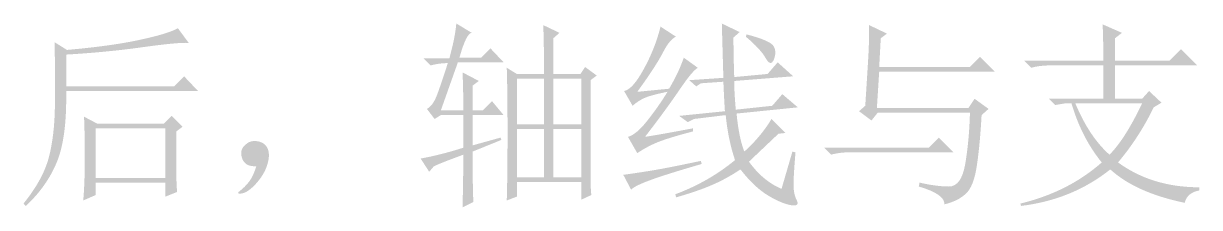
# Model space of a CAD drawing. Header units: millimetres. Extents: x 0 to 841, y 0 to 1189.
# Drawn here: x 446.48 to 493.7, y 148.62 to 156 of the extents above; entities that cross this region are included whole.
import ezdxf

# ---------------------------------------------------------------- set-up
doc = ezdxf.new("R2010")
doc.units = ezdxf.units.MM
doc.layers.add('C00-00-00', color=7, linetype='Continuous')

msp = doc.modelspace()

# ---------------------------------------------------------------- hatches: boundary and pattern name
at = {"layer": 'C00-00-00'}
h = msp.add_hatch(color=256, dxfattribs=at)
edge = h.paths.add_edge_path(flags=0)
edge.add_spline(control_points=[(467.751036, 151.763311), (467.751036, 151.763311), (467.751036, 149.832404), (467.751036, 149.832404), (467.751036, 149.832404), (468.872208, 149.832404), (468.872208, 149.832404), (468.872208, 149.832404), (468.872208, 151.763311), (468.872208, 151.763311), (468.872208, 151.763311), (467.751036, 151.763311), (467.751036, 151.763311)], knot_values=[0, 0, 0, 0, 1, 1, 1, 2, 2, 2, 3, 3, 3, 4, 4, 4, 4], degree=3, periodic=1)
edge = h.paths.add_edge_path(flags=0)
edge.add_spline(control_points=[(469.245931, 149.832404), (469.245931, 149.583255), (469.255853, 149.344578), (469.2768, 149.115824), (469.2768, 149.115824), (468.872208, 148.928962), (468.872208, 148.928962), (468.872208, 148.928962), (468.872208, 149.645542), (468.872208, 149.645542), (468.872208, 149.645542), (466.287008, 149.645542), (466.287008, 149.645542), (466.287008, 149.645542), (466.287008, 149.053537), (466.287008, 149.053537), (466.287008, 149.053537), (465.882416, 148.898094), (465.882416, 148.898094), (465.902811, 149.562308), (465.913284, 150.465199), (465.913284, 151.607317), (465.913284, 152.749435), (465.902811, 153.621458), (465.882416, 154.223936), (465.882416, 154.223936), (466.287008, 153.974787), (466.287008, 153.974787), (466.287008, 153.974787), (467.377312, 153.974787), (467.377312, 153.974787), (467.377312, 154.908545), (467.366839, 155.562838), (467.345892, 155.936562), (467.345892, 155.936562), (468.000185, 155.625125), (468.000185, 155.625125), (468.000185, 155.625125), (467.751036, 155.407395), (467.751036, 155.407395), (467.751036, 155.407395), (467.751036, 153.974787), (467.751036, 153.974787), (467.751036, 153.974787), (468.840788, 153.974787), (468.840788, 153.974787), (468.840788, 153.974787), (469.02765, 154.254804), (469.02765, 154.254804), (469.02765, 154.254804), (469.495081, 153.912499), (469.495081, 153.912499), (469.495081, 153.912499), (469.245931, 153.725637), (469.245931, 153.725637), (469.245931, 153.725637), (469.245931, 149.832404), (469.245931, 149.832404)], knot_values=[0, 0, 0, 0, 1, 1, 1, 2, 2, 2, 3, 3, 3, 4, 4, 4, 5, 5, 5, 6, 6, 6, 7, 7, 7, 8, 8, 8, 9, 9, 9, 10, 10, 10, 11, 11, 11, 12, 12, 12, 13, 13, 13, 14, 14, 14, 15, 15, 15, 16, 16, 16, 17, 17, 17, 18, 18, 18, 19, 19, 19, 19], degree=3, periodic=1)
edge = h.paths.add_edge_path(flags=0)
edge.add_spline(control_points=[(466.287008, 153.787925), (466.287008, 153.787925), (466.287008, 151.950173), (466.287008, 151.950173), (466.287008, 151.950173), (467.377312, 151.950173), (467.377312, 151.950173), (467.377312, 151.950173), (467.377312, 153.787925), (467.377312, 153.787925), (467.377312, 153.787925), (466.287008, 153.787925), (466.287008, 153.787925)], knot_values=[0, 0, 0, 0, 1, 1, 1, 2, 2, 2, 3, 3, 3, 4, 4, 4, 4], degree=3, periodic=1)
edge = h.paths.add_edge_path(flags=0)
edge.add_spline(control_points=[(467.751036, 153.787925), (467.751036, 153.787925), (467.751036, 151.950173), (467.751036, 151.950173), (467.751036, 151.950173), (468.872208, 151.950173), (468.872208, 151.950173), (468.872208, 151.950173), (468.872208, 153.787925), (468.872208, 153.787925), (468.872208, 153.787925), (467.751036, 153.787925), (467.751036, 153.787925)], knot_values=[0, 0, 0, 0, 1, 1, 1, 2, 2, 2, 3, 3, 3, 4, 4, 4, 4], degree=3, periodic=1)
edge = h.paths.add_edge_path(flags=0)
edge.add_spline(control_points=[(466.287008, 151.763311), (466.287008, 151.763311), (466.287008, 149.832404), (466.287008, 149.832404), (466.287008, 149.832404), (467.377312, 149.832404), (467.377312, 149.832404), (467.377312, 149.832404), (467.377312, 151.763311), (467.377312, 151.763311), (467.377312, 151.763311), (466.287008, 151.763311), (466.287008, 151.763311)], knot_values=[0, 0, 0, 0, 1, 1, 1, 2, 2, 2, 3, 3, 3, 4, 4, 4, 4], degree=3, periodic=1)
edge = h.paths.add_edge_path(flags=0)
edge.add_spline(control_points=[(464.512095, 150.86042), (464.512095, 149.863272), (464.522017, 149.188585), (464.542963, 148.835807), (464.542963, 148.835807), (464.106951, 148.617525), (464.106951, 148.617525), (464.127898, 149.427812), (464.138371, 150.133368), (464.138371, 150.735846), (463.515497, 150.507091), (463.120827, 150.351098), (462.954912, 150.268415), (462.954912, 150.268415), (462.76805, 150.050685), (462.76805, 150.050685), (462.76805, 150.050685), (462.425194, 150.579852), (462.425194, 150.579852), (462.98578, 150.68348), (463.556839, 150.829001), (464.138371, 151.015863), (464.138371, 151.015863), (464.138371, 152.323897), (464.138371, 152.323897), (464.138371, 152.323897), (463.234929, 152.323897), (463.234929, 152.323897), (463.234929, 152.323897), (462.98578, 152.168454), (462.98578, 152.168454), (462.98578, 152.168454), (462.674343, 152.573046), (462.674343, 152.573046), (462.840259, 152.655729), (462.980267, 152.853064), (463.09492, 153.1645), (463.209022, 153.475937), (463.34903, 153.891553), (463.515497, 154.410798), (463.515497, 154.410798), (463.515497, 154.410798), (463.515497, 154.410798), (463.286743, 154.410798), (463.05854, 154.379379), (462.830337, 154.317091), (462.830337, 154.317091), (462.549768, 154.59766), (462.549768, 154.59766), (462.549768, 154.59766), (463.577785, 154.59766), (463.577785, 154.59766), (463.660467, 154.908545), (463.722754, 155.168168), (463.764647, 155.375976), (463.805988, 155.583233), (463.836856, 155.791041), (463.857802, 155.998849), (463.857802, 155.998849), (464.480675, 155.625125), (464.480675, 155.625125), (464.335155, 155.625125), (464.169239, 155.292743), (463.982377, 154.628528), (463.982377, 154.628528), (464.854399, 154.628528), (464.854399, 154.628528), (464.854399, 154.628528), (465.228123, 155.002252), (465.228123, 155.002252), (465.228123, 155.002252), (465.757841, 154.441666), (465.757841, 154.441666), (465.757841, 154.441666), (463.920089, 154.441666), (463.920089, 154.441666), (463.920089, 154.441666), (463.234929, 152.510759), (463.234929, 152.510759), (463.234929, 152.510759), (464.138371, 152.510759), (464.138371, 152.510759), (464.138371, 153.09174), (464.127898, 153.600512), (464.106951, 154.037074), (464.106951, 154.037074), (464.761244, 153.694218), (464.761244, 153.694218), (464.761244, 153.694218), (464.512095, 153.507356), (464.512095, 153.507356), (464.512095, 153.507356), (464.512095, 152.510759), (464.512095, 152.510759), (464.512095, 152.510759), (464.916687, 152.510759), (464.916687, 152.510759), (464.916687, 152.510759), (465.290411, 152.884483), (465.290411, 152.884483), (465.290411, 152.884483), (465.757841, 152.323897), (465.757841, 152.323897), (465.757841, 152.323897), (464.512095, 152.323897), (464.512095, 152.323897), (464.512095, 152.323897), (464.512095, 151.10957), (464.512095, 151.10957), (464.512095, 151.10957), (465.633267, 151.421006), (465.633267, 151.421006), (465.633267, 151.421006), (465.664135, 151.3273), (465.664135, 151.3273), (465.664135, 151.3273), (464.512095, 150.86042), (464.512095, 150.86042)], knot_values=[0, 0, 0, 0, 1, 1, 1, 2, 2, 2, 3, 3, 3, 4, 4, 4, 5, 5, 5, 6, 6, 6, 7, 7, 7, 8, 8, 8, 9, 9, 9, 10, 10, 10, 11, 11, 11, 12, 12, 12, 13, 13, 13, 14, 14, 14, 15, 15, 15, 16, 16, 16, 17, 17, 17, 18, 18, 18, 19, 19, 19, 20, 20, 20, 21, 21, 21, 22, 22, 22, 23, 23, 23, 24, 24, 24, 25, 25, 25, 26, 26, 26, 27, 27, 27, 28, 28, 28, 29, 29, 29, 30, 30, 30, 31, 31, 31, 32, 32, 32, 33, 33, 33, 34, 34, 34, 35, 35, 35, 36, 36, 36, 37, 37, 37, 38, 38, 38, 39, 39, 39, 39], degree=3, periodic=1)
h = msp.add_hatch(color=256, dxfattribs=at)
edge = h.paths.add_edge_path(flags=0)
edge.add_spline(control_points=[(475.015502, 153.694218), (475.015502, 153.403177), (475.035897, 153.019531), (475.077789, 152.542178), (475.077789, 152.542178), (476.541817, 152.697621), (476.541817, 152.697621), (476.541817, 152.697621), (476.946409, 153.165052), (476.946409, 153.165052), (476.946409, 153.165052), (477.569282, 152.635334), (477.569282, 152.635334), (477.569282, 152.635334), (475.109208, 152.386184), (475.109208, 152.386184), (475.170944, 151.742365), (475.275124, 151.234144), (475.420645, 150.86042), (475.877051, 151.275486), (476.240302, 151.711497), (476.510398, 152.168454), (476.510398, 152.168454), (477.070984, 151.607868), (477.070984, 151.607868), (477.070984, 151.607868), (476.790966, 151.576449), (476.790966, 151.576449), (476.396296, 151.202725), (476.001626, 150.829001), (475.607507, 150.455277), (475.981231, 149.936032), (476.417242, 149.572782), (476.915541, 149.364973), (476.915541, 149.364973), (477.351552, 150.86042), (477.351552, 150.86042), (477.351552, 150.86042), (477.476127, 150.829001), (477.476127, 150.829001), (477.434234, 150.351649), (477.408327, 149.956979), (477.397854, 149.645542), (477.387381, 149.334105), (477.428722, 149.089917), (477.522429, 148.913528), (477.616135, 148.737139), (477.538414, 148.669891), (477.289265, 148.711232), (477.040115, 148.753124), (476.73364, 148.88266), (476.370389, 149.10039), (476.006587, 149.318671), (475.638375, 149.665937), (475.264651, 150.143841), (474.890927, 149.894691), (474.511691, 149.686883), (474.128045, 149.520967), (473.743848, 149.355052), (473.260984, 149.189136), (472.680003, 149.022669), (472.680003, 149.022669), (472.648583, 149.147243), (472.648583, 149.147243), (473.541552, 149.479075), (474.340814, 149.936032), (475.046921, 150.517565), (474.859508, 151.07815), (474.734933, 151.680078), (474.673197, 152.323897), (474.673197, 152.323897), (473.396031, 152.168454), (473.396031, 152.168454), (473.396031, 152.168454), (473.146882, 152.04388), (473.146882, 152.04388), (473.146882, 152.04388), (472.804577, 152.293029), (472.804577, 152.293029), (472.804577, 152.293029), (474.641778, 152.479891), (474.641778, 152.479891), (474.620832, 152.770381), (474.600437, 153.165052), (474.57949, 153.66335), (474.57949, 153.66335), (473.6766, 153.601063), (473.6766, 153.601063), (473.6766, 153.601063), (473.489738, 153.476488), (473.489738, 153.476488), (473.489738, 153.476488), (473.209169, 153.725637), (473.209169, 153.725637), (473.209169, 153.725637), (474.57949, 153.818793), (474.57949, 153.818793), (474.558544, 154.545295), (474.538149, 155.272348), (474.517203, 155.998849), (474.517203, 155.998849), (475.233783, 155.656545), (475.233783, 155.656545), (475.233783, 155.656545), (474.984634, 155.438263), (474.984634, 155.438263), (474.984634, 155.002252), (474.994556, 154.473085), (475.015502, 153.850212), (475.015502, 153.850212), (476.354955, 153.974787), (476.354955, 153.974787), (476.354955, 153.974787), (476.759547, 154.441666), (476.759547, 154.441666), (476.759547, 154.441666), (477.38242, 153.88108), (477.38242, 153.88108), (477.38242, 153.88108), (475.015502, 153.694218), (475.015502, 153.694218)], knot_values=[0, 0, 0, 0, 1, 1, 1, 2, 2, 2, 3, 3, 3, 4, 4, 4, 5, 5, 5, 6, 6, 6, 7, 7, 7, 8, 8, 8, 9, 9, 9, 10, 10, 10, 11, 11, 11, 12, 12, 12, 13, 13, 13, 14, 14, 14, 15, 15, 15, 16, 16, 16, 17, 17, 17, 18, 18, 18, 19, 19, 19, 20, 20, 20, 21, 21, 21, 22, 22, 22, 23, 23, 23, 24, 24, 24, 25, 25, 25, 26, 26, 26, 27, 27, 27, 28, 28, 28, 29, 29, 29, 30, 30, 30, 31, 31, 31, 32, 32, 32, 33, 33, 33, 34, 34, 34, 35, 35, 35, 36, 36, 36, 37, 37, 37, 38, 38, 38, 39, 39, 39, 40, 40, 40, 40], degree=3, periodic=1)
edge = h.paths.add_edge_path(flags=0)
edge.add_spline(control_points=[(475.482932, 155.469683), (475.482932, 155.469683), (475.5138, 155.562838), (475.5138, 155.562838), (476.15762, 155.396371), (476.520871, 155.235416), (476.604104, 155.079973), (476.686786, 154.924531), (476.686786, 154.748142), (476.604104, 154.550807), (476.520871, 154.353472), (476.41173, 154.373867), (476.276682, 154.613094), (476.141635, 154.85177), (475.877051, 155.1373), (475.482932, 155.469683), (475.482932, 155.469683), (475.482932, 155.469683), (475.482932, 155.469683)], knot_values=[0, 0, 0, 0, 1, 1, 1, 2, 2, 2, 3, 3, 3, 4, 4, 4, 5, 5, 5, 6, 6, 6, 6], degree=3, periodic=1)
edge = h.paths.add_edge_path(flags=0)
edge.add_spline(control_points=[(472.057129, 155.874275), (472.057129, 155.874275), (472.680003, 155.469683), (472.680003, 155.469683), (472.513536, 155.406844), (472.337147, 155.194075), (472.150285, 154.830824), (471.963423, 154.467573), (471.621118, 153.943368), (471.122819, 153.258207), (471.122819, 153.258207), (472.399434, 153.382782), (472.399434, 153.382782), (472.648583, 153.797847), (472.845918, 154.212912), (472.991439, 154.628528), (472.991439, 154.628528), (473.552025, 154.223936), (473.552025, 154.223936), (473.406504, 154.140703), (473.156804, 153.839739), (472.804026, 153.320494), (472.451248, 152.801249), (471.994291, 152.178376), (471.434256, 151.451874), (471.724747, 151.493216), (472.368566, 151.607317), (473.365163, 151.79473), (473.365163, 151.79473), (473.365163, 151.670156), (473.365163, 151.670156), (472.804026, 151.524635), (472.368015, 151.394548), (472.056578, 151.280446), (471.745142, 151.166345), (471.433705, 151.00539), (471.122819, 150.798133), (471.122819, 150.798133), (470.749095, 151.451874), (470.749095, 151.451874), (470.977299, 151.514162), (471.241882, 151.737404), (471.542845, 152.121601), (471.843809, 152.505247), (472.108944, 152.884483), (472.337147, 153.258207), (472.108944, 153.216315), (471.870267, 153.159539), (471.621118, 153.086779), (471.371969, 153.014019), (471.143214, 152.884483), (470.935957, 152.697621), (470.935957, 152.697621), (470.593102, 153.289626), (470.593102, 153.289626), (470.821305, 153.330967), (471.086439, 153.62697), (471.387403, 154.177083), (471.688366, 154.727196), (471.911609, 155.292743), (472.057129, 155.874275), (472.057129, 155.874275), (472.057129, 155.874275), (472.057129, 155.874275)], knot_values=[0, 0, 0, 0, 1, 1, 1, 2, 2, 2, 3, 3, 3, 4, 4, 4, 5, 5, 5, 6, 6, 6, 7, 7, 7, 8, 8, 8, 9, 9, 9, 10, 10, 10, 11, 11, 11, 12, 12, 12, 13, 13, 13, 14, 14, 14, 15, 15, 15, 16, 16, 16, 17, 17, 17, 18, 18, 18, 19, 19, 19, 20, 20, 20, 21, 21, 21, 21], degree=3, periodic=1)
edge = h.paths.add_edge_path(flags=0)
edge.add_spline(control_points=[(470.562234, 149.926111), (471.143214, 150.008793), (471.610645, 150.081553), (471.963423, 150.143841), (472.316201, 150.206128), (472.88726, 150.320229), (473.6766, 150.486696), (473.6766, 150.486696), (473.707468, 150.362122), (473.707468, 150.362122), (472.773158, 150.092026), (472.092958, 149.878706), (471.66742, 149.723263), (471.241882, 149.567821), (470.977299, 149.438285), (470.87367, 149.334105), (470.87367, 149.334105), (470.562234, 149.926111), (470.562234, 149.926111)], knot_values=[0, 0, 0, 0, 1, 1, 1, 2, 2, 2, 3, 3, 3, 4, 4, 4, 5, 5, 5, 6, 6, 6, 6], degree=3, periodic=1)
h = msp.add_hatch(color=256, dxfattribs=at)
edge = h.paths.add_edge_path(flags=0)
edge.add_spline(control_points=[(478.625521, 151.015863), (478.625521, 151.015863), (482.82964, 151.015863), (482.82964, 151.015863), (482.82964, 151.015863), (483.234783, 151.421006), (483.234783, 151.421006), (483.234783, 151.421006), (483.826237, 150.829001), (483.826237, 150.829001), (483.826237, 150.829001), (479.622118, 150.829001), (479.622118, 150.829001), (479.372969, 150.829001), (479.133741, 150.797582), (478.905538, 150.735846), (478.905538, 150.735846), (478.625521, 151.015863), (478.625521, 151.015863)], knot_values=[0, 0, 0, 0, 1, 1, 1, 2, 2, 2, 3, 3, 3, 4, 4, 4, 5, 5, 5, 6, 6, 6, 6], degree=3, periodic=1)
edge = h.paths.add_edge_path(flags=0)
edge.add_spline(control_points=[(480.275859, 152.697621), (480.358542, 153.964314), (480.405395, 154.732157), (480.415868, 155.002252), (480.426341, 155.272348), (480.431853, 155.583784), (480.431853, 155.936562), (480.431853, 155.936562), (481.147882, 155.594257), (481.147882, 155.594257), (481.147882, 155.594257), (480.898733, 155.407395), (480.898733, 155.407395), (480.898733, 155.407395), (480.836445, 154.254804), (480.836445, 154.254804), (480.836445, 154.254804), (484.48053, 154.254804), (484.48053, 154.254804), (484.48053, 154.254804), (484.885122, 154.659947), (484.885122, 154.659947), (484.885122, 154.659947), (485.477127, 154.067942), (485.477127, 154.067942), (485.477127, 154.067942), (480.836445, 154.067942), (480.836445, 154.067942), (480.836445, 154.067942), (480.74329, 152.604466), (480.74329, 152.604466), (480.74329, 152.604466), (484.418242, 152.604466), (484.418242, 152.604466), (484.418242, 152.604466), (484.667392, 152.97819), (484.667392, 152.97819), (484.667392, 152.97819), (485.227977, 152.573046), (485.227977, 152.573046), (485.227977, 152.573046), (484.947409, 152.323897), (484.947409, 152.323897), (484.905517, 151.555503), (484.843229, 150.886328), (484.760547, 150.315269), (484.677313, 149.74421), (484.526832, 149.360012), (484.309102, 149.162677), (484.09082, 148.965342), (483.805291, 148.825334), (483.452513, 148.7421), (483.473459, 149.012196), (483.130603, 149.251423), (482.425048, 149.45868), (482.425048, 149.45868), (482.455916, 149.614674), (482.455916, 149.614674), (482.912322, 149.510494), (483.306992, 149.45868), (483.639375, 149.45868), (483.971207, 149.45868), (484.189488, 149.764604), (484.293116, 150.377556), (484.396745, 150.989956), (484.459583, 151.670156), (484.48053, 152.417604), (484.48053, 152.417604), (480.774158, 152.417604), (480.774158, 152.417604), (480.774158, 152.417604), (480.525009, 152.106167), (480.525009, 152.106167), (480.525009, 152.106167), (480.02671, 152.479891), (480.02671, 152.479891), (480.02671, 152.479891), (480.275859, 152.697621), (480.275859, 152.697621)], knot_values=[0, 0, 0, 0, 1, 1, 1, 2, 2, 2, 3, 3, 3, 4, 4, 4, 5, 5, 5, 6, 6, 6, 7, 7, 7, 8, 8, 8, 9, 9, 9, 10, 10, 10, 11, 11, 11, 12, 12, 12, 13, 13, 13, 14, 14, 14, 15, 15, 15, 16, 16, 16, 17, 17, 17, 18, 18, 18, 19, 19, 19, 20, 20, 20, 21, 21, 21, 22, 22, 22, 23, 23, 23, 24, 24, 24, 25, 25, 25, 26, 26, 26, 26], degree=3, periodic=1)
h = msp.add_hatch(color=256, dxfattribs=at)
edge = h.paths.add_edge_path(flags=0)
edge.add_spline(control_points=[(491.858656, 152.635334), (491.463986, 151.825598), (490.986082, 151.088624), (490.426048, 150.424409), (491.339411, 149.759644), (492.429164, 149.427261), (493.695857, 149.427261), (493.695857, 149.427261), (493.695857, 149.302686), (493.695857, 149.302686), (493.363474, 149.24095), (493.166139, 149.074483), (493.104403, 148.804387), (491.795818, 149.074483), (490.79922, 149.520967), (490.114611, 150.143841), (489.097068, 149.334105), (487.903135, 148.84628), (486.532814, 148.679813), (486.532814, 148.679813), (486.501946, 148.773519), (486.501946, 148.773519), (487.789034, 149.084956), (488.878786, 149.635069), (489.771755, 150.424409), (489.231564, 151.088624), (488.826972, 151.877413), (488.557428, 152.791328), (488.557428, 152.791328), (488.276859, 152.791328), (488.276859, 152.791328), (488.276859, 152.791328), (487.903135, 152.72904), (487.903135, 152.72904), (487.903135, 152.72904), (487.653986, 152.97819), (487.653986, 152.97819), (487.653986, 152.97819), (489.834043, 152.97819), (489.834043, 152.97819), (489.834043, 152.97819), (489.834043, 154.317091), (489.834043, 154.317091), (489.834043, 154.317091), (487.685405, 154.317091), (487.685405, 154.317091), (487.41531, 154.317091), (487.166161, 154.285672), (486.937957, 154.223936), (486.937957, 154.223936), (486.657389, 154.503953), (486.657389, 154.503953), (486.657389, 154.503953), (489.834043, 154.503953), (489.834043, 154.503953), (489.834043, 155.230455), (489.823569, 155.718832), (489.803174, 155.967981), (489.803174, 155.967981), (490.58149, 155.625125), (490.58149, 155.625125), (490.58149, 155.625125), (490.301473, 155.407395), (490.301473, 155.407395), (490.301473, 155.407395), (490.301473, 154.503953), (490.301473, 154.503953), (490.301473, 154.503953), (492.48153, 154.503953), (492.48153, 154.503953), (492.48153, 154.503953), (492.948409, 154.971384), (492.948409, 154.971384), (492.948409, 154.971384), (493.602701, 154.317091), (493.602701, 154.317091), (493.602701, 154.317091), (490.301473, 154.317091), (490.301473, 154.317091), (490.301473, 154.317091), (490.301473, 152.97819), (490.301473, 152.97819), (490.301473, 152.97819), (491.391226, 152.97819), (491.391226, 152.97819), (491.391226, 152.97819), (491.671794, 153.289626), (491.671794, 153.289626), (491.671794, 153.289626), (492.170093, 152.822196), (492.170093, 152.822196), (492.170093, 152.822196), (491.858656, 152.635334), (491.858656, 152.635334)], knot_values=[0, 0, 0, 0, 1, 1, 1, 2, 2, 2, 3, 3, 3, 4, 4, 4, 5, 5, 5, 6, 6, 6, 7, 7, 7, 8, 8, 8, 9, 9, 9, 10, 10, 10, 11, 11, 11, 12, 12, 12, 13, 13, 13, 14, 14, 14, 15, 15, 15, 16, 16, 16, 17, 17, 17, 18, 18, 18, 19, 19, 19, 20, 20, 20, 21, 21, 21, 22, 22, 22, 23, 23, 23, 24, 24, 24, 25, 25, 25, 26, 26, 26, 27, 27, 27, 28, 28, 28, 29, 29, 29, 30, 30, 30, 31, 31, 31, 31], degree=3, periodic=1)
edge = h.paths.add_edge_path(flags=0)
edge.add_spline(control_points=[(490.083192, 150.735846), (490.498257, 151.150911), (490.934268, 151.836071), (491.391226, 152.791328), (491.391226, 152.791328), (488.712871, 152.791328), (488.712871, 152.791328), (489.086595, 151.898359), (489.543001, 151.213198), (490.083192, 150.735846), (490.083192, 150.735846), (490.083192, 150.735846), (490.083192, 150.735846)], knot_values=[0, 0, 0, 0, 1, 1, 1, 2, 2, 2, 3, 3, 3, 4, 4, 4, 4], degree=3, periodic=1)
h = msp.add_hatch(color=256, dxfattribs=at)
edge = h.paths.add_edge_path(flags=0)
edge.add_spline(control_points=[(446.479808, 148.773519), (446.999053, 149.417339), (447.336397, 150.029739), (447.491839, 150.611271), (447.647282, 151.192252), (447.730516, 151.892847), (447.740989, 152.713055), (447.751462, 153.533263), (447.746501, 154.379379), (447.725555, 155.251401), (447.725555, 155.251401), (448.223853, 154.939965), (448.223853, 154.939965), (449.407313, 155.043593), (450.382964, 155.178641), (451.151358, 155.345108), (451.919752, 155.511024), (452.428524, 155.666466), (452.677673, 155.811987), (452.677673, 155.811987), (453.113684, 155.220533), (453.113684, 155.220533), (452.843589, 155.240928), (452.225676, 155.183602), (451.260498, 155.049105), (450.294769, 154.914058), (449.272265, 154.81539), (448.192985, 154.753103), (448.192985, 154.753103), (448.192985, 153.476488), (448.192985, 153.476488), (448.192985, 153.476488), (452.521679, 153.476488), (452.521679, 153.476488), (452.521679, 153.476488), (452.926822, 153.88108), (452.926822, 153.88108), (452.926822, 153.88108), (453.487408, 153.289626), (453.487408, 153.289626), (453.487408, 153.289626), (448.192985, 153.289626), (448.192985, 153.289626), (448.21338, 152.04388), (448.088806, 151.093585), (447.81871, 150.439843), (447.548615, 149.785551), (447.13355, 149.199058), (446.573515, 148.679813), (446.573515, 148.679813), (446.479808, 148.773519), (446.479808, 148.773519)], knot_values=[0, 0, 0, 0, 1, 1, 1, 2, 2, 2, 3, 3, 3, 4, 4, 4, 5, 5, 5, 6, 6, 6, 7, 7, 7, 8, 8, 8, 9, 9, 9, 10, 10, 10, 11, 11, 11, 12, 12, 12, 13, 13, 13, 14, 14, 14, 15, 15, 15, 16, 16, 16, 17, 17, 17, 17], degree=3, periodic=1)
edge = h.paths.add_edge_path(flags=0)
edge.add_spline(control_points=[(452.615386, 151.670156), (452.615386, 151.670156), (452.615386, 150.081553), (452.615386, 150.081553), (452.615386, 149.770117), (452.625307, 149.489548), (452.646254, 149.240399), (452.646254, 149.240399), (452.179374, 149.053537), (452.179374, 149.053537), (452.179374, 149.053537), (452.179374, 149.614674), (452.179374, 149.614674), (452.179374, 149.614674), (449.376445, 149.614674), (449.376445, 149.614674), (449.376445, 149.614674), (449.376445, 149.115824), (449.376445, 149.115824), (449.376445, 149.115824), (448.878146, 148.898094), (448.878146, 148.898094), (448.919487, 149.375998), (448.940433, 149.941545), (448.940433, 150.595286), (448.940433, 151.249027), (448.92996, 151.804652), (448.909014, 152.26161), (448.909014, 152.26161), (449.438732, 151.981592), (449.438732, 151.981592), (449.438732, 151.981592), (452.117087, 151.981592), (452.117087, 151.981592), (452.117087, 151.981592), (452.428524, 152.293029), (452.428524, 152.293029), (452.428524, 152.293029), (452.864535, 151.857018), (452.864535, 151.857018), (452.864535, 151.857018), (452.615386, 151.670156), (452.615386, 151.670156)], knot_values=[0, 0, 0, 0, 1, 1, 1, 2, 2, 2, 3, 3, 3, 4, 4, 4, 5, 5, 5, 6, 6, 6, 7, 7, 7, 8, 8, 8, 9, 9, 9, 10, 10, 10, 11, 11, 11, 12, 12, 12, 13, 13, 13, 14, 14, 14, 14], degree=3, periodic=1)
edge = h.paths.add_edge_path(flags=0)
edge.add_spline(control_points=[(449.376445, 151.79473), (449.376445, 151.79473), (449.376445, 149.801536), (449.376445, 149.801536), (449.376445, 149.801536), (452.179374, 149.801536), (452.179374, 149.801536), (452.179374, 149.801536), (452.179374, 151.79473), (452.179374, 151.79473), (452.179374, 151.79473), (449.376445, 151.79473), (449.376445, 151.79473)], knot_values=[0, 0, 0, 0, 1, 1, 1, 2, 2, 2, 3, 3, 3, 4, 4, 4, 4], degree=3, periodic=1)
h = msp.add_hatch(color=256, dxfattribs=at)
edge = h.paths.add_edge_path(flags=0)
edge.add_spline(control_points=[(455.529931, 149.645542), (455.644033, 149.791063), (455.742701, 149.99832), (455.825934, 150.268415), (455.638521, 150.268415), (455.503473, 150.299283), (455.420791, 150.361571), (455.337557, 150.423858), (455.280231, 150.507091), (455.249363, 150.61072), (455.218495, 150.714348), (455.212983, 150.813016), (455.233929, 150.906723), (455.254875, 151.000429), (455.327635, 151.093585), (455.45221, 151.187291), (455.576785, 151.280446), (455.732227, 151.306354), (455.919089, 151.265012), (456.105951, 151.22312), (456.230526, 151.119492), (456.292813, 150.953576), (456.355101, 150.787109), (456.344628, 150.57434), (456.261945, 150.315269), (456.178712, 150.055646), (456.02823, 149.806497), (455.809949, 149.567821), (455.591668, 149.329144), (455.399845, 149.199609), (455.233929, 149.178663), (455.067462, 149.157716), (455.047067, 149.194097), (455.171642, 149.287252), (455.296216, 149.380959), (455.415279, 149.500021), (455.529931, 149.645542), (455.529931, 149.645542), (455.529931, 149.645542), (455.529931, 149.645542)], knot_values=[0, 0, 0, 0, 1, 1, 1, 2, 2, 2, 3, 3, 3, 4, 4, 4, 5, 5, 5, 6, 6, 6, 7, 7, 7, 8, 8, 8, 9, 9, 9, 10, 10, 10, 11, 11, 11, 12, 12, 12, 13, 13, 13, 13], degree=3, periodic=1)

doc.saveas('drawing.dxf')
